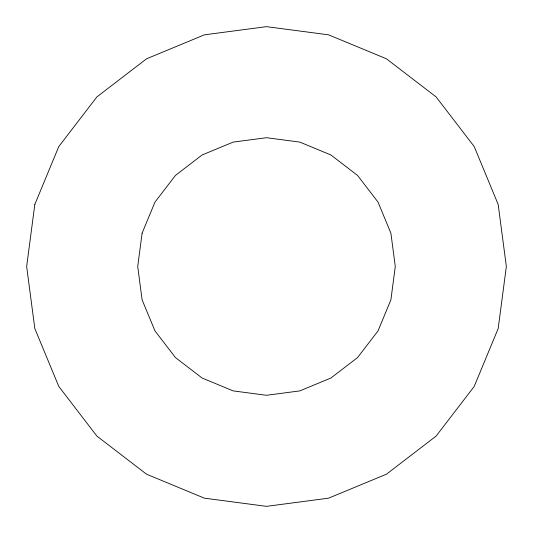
<?xml version="1.0" encoding="UTF-8"?>
<svg xmlns="http://www.w3.org/2000/svg" width="533" height="533" viewBox="0 0 533 533"><rect width="100%" height="100%" fill="white"/><g stroke="black" fill="none" stroke-linecap="round" stroke-linejoin="round"><path stroke-width="0.8" d="M34.825 204.425L26.65 266.5L34.825 328.575L58.783 386.425L96.899 436.101L146.575 474.217L204.425 498.175L266.5 506.35L328.575 498.175L386.425 474.217L436.101 436.101L474.217 386.425L498.175 328.575L506.35 266.5L498.175 204.425L474.217 146.575L436.101 96.899L386.425 58.783L328.575 34.825L266.5 26.65L204.425 34.825L146.575 58.783L96.899 96.899L58.783 146.575L34.825 204.425M142.104 233.168L137.714 266.5L142.104 299.832L154.97 330.893L175.437 357.563L202.107 378.03L233.168 390.896L266.5 395.286L299.832 390.896L330.893 378.03L357.563 357.563L378.03 330.893L390.896 299.832L395.286 266.5L390.896 233.168L378.03 202.107L357.563 175.437L330.893 154.97L299.832 142.104L266.5 137.714L233.168 142.104L202.107 154.97L175.437 175.437L154.97 202.107L142.104 233.168"/></g></svg>
